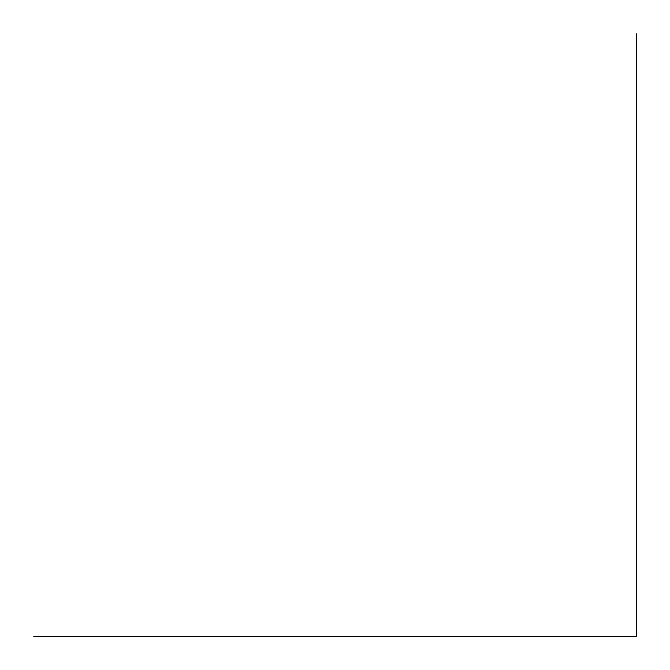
<?xml version="1.0" encoding="UTF-8"?>
<svg xmlns="http://www.w3.org/2000/svg" width="670" height="670" viewBox="0 0 670 670"><rect width="100%" height="100%" fill="white"/><g stroke="black" fill="none" stroke-linecap="round" stroke-linejoin="round"><path stroke-width="1" d="M33.5 636.5L636.5 636.5L636.5 33.5"/></g></svg>
